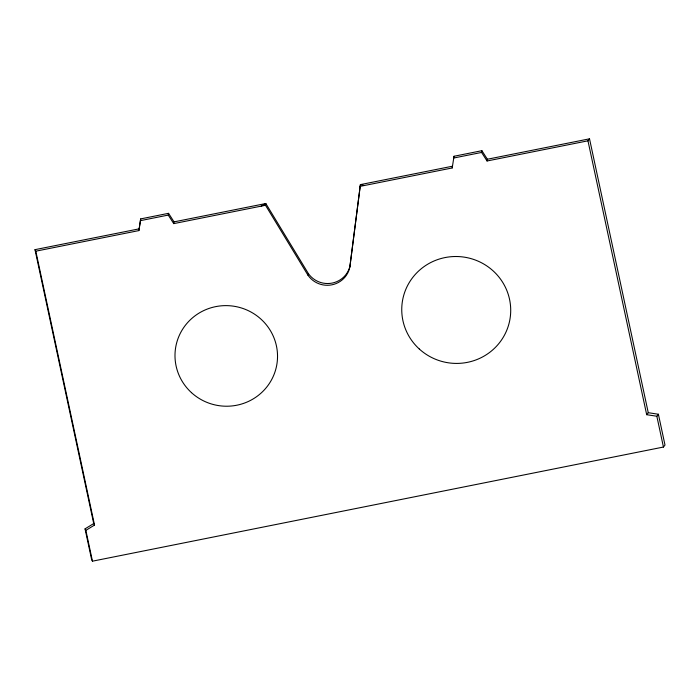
<?xml version="1.0" encoding="UTF-8"?>
<svg xmlns="http://www.w3.org/2000/svg" width="700" height="700" viewBox="0 0 700 700"><rect width="100%" height="100%" fill="white"/><g stroke="black" fill="none" stroke-linecap="round" stroke-linejoin="round"><path stroke-width="1.05" d="M265.51 205.275L173.722 223.624L174.029 221.874L265.816 203.525L265.51 205.275L308.044 275.319A23.161 22.698 10 0 0 331.887 284.83A23.161 22.698 10 0 0 349.86 266.954L360.404 184.616L452.515 166.206L452.209 167.956L360.098 186.366M349.86 266.954L360.404 184.616L364.341 185.518M140.691 218.899L139.186 228.839L35 249.664L35.805 251.186L138.88 230.589L140.691 218.899L168.56 213.325L174.029 221.874M452.209 167.956L454.02 156.266L481.898 150.692L487.366 159.241L487.051 160.991L587.965 140.814L589.523 138.819L648.253 412.694L646.686 414.697L656.836 416.238L658.394 414.243L648.253 412.694M138.88 230.589L139.186 228.839M173.722 223.624L168.254 215.075L168.56 213.325M308.044 275.319L308.359 273.569L265.816 203.525L261.196 206.133M454.02 156.266L453.714 158.016L481.591 152.442L481.898 150.692M35 249.664L93.721 523.539L85.05 528.841L91.656 559.659L92.461 561.181L663.442 447.046L665 445.051L658.394 414.243M92.461 561.181L85.855 530.372L94.526 525.07L35.805 251.186M140.376 220.649L168.254 215.075M487.366 159.241L589.523 138.819M481.591 152.442L487.051 160.991M93.721 523.539L94.526 525.07M85.05 528.841L85.855 530.372M656.836 416.238L663.442 447.046M587.965 140.814L646.686 414.697M350.166 265.204A23.161 22.698 10 0 1 332.194 283.08A23.161 22.698 10 0 1 308.359 273.569M419.283 348.994A54.512 53.419 10 0 0 509.381 322.07A54.512 53.419 10 0 0 440.029 258.816A54.512 53.419 10 0 0 419.283 348.994M191.468 392.639A51.31 50.278 10 0 0 276.273 367.36A51.31 50.278 10 0 0 211.05 307.781A51.31 50.278 10 0 0 191.468 392.639"/></g></svg>
